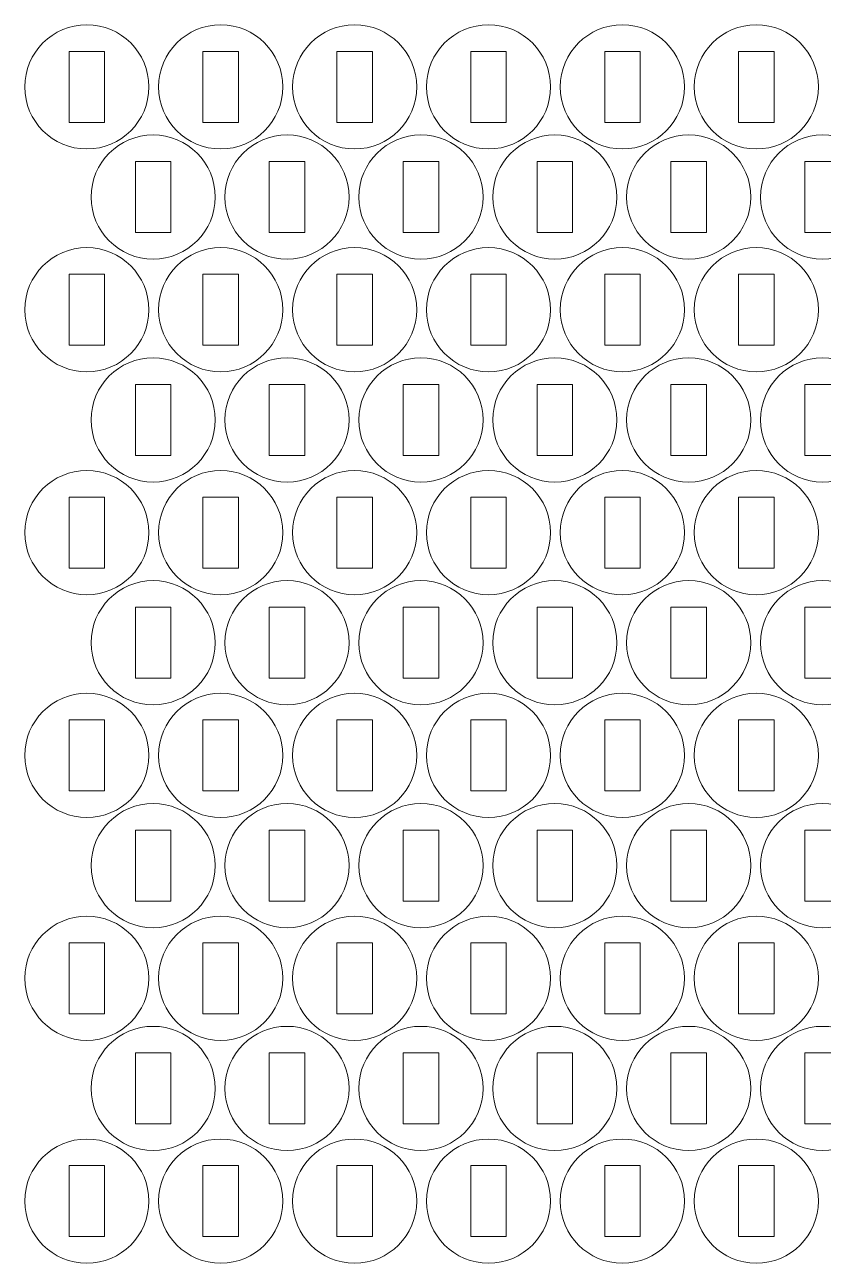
# Model space of a CAD drawing. Header units: millimetres. Extents: x -252 to 252, y -214 to 214.
# Drawn here: x 122.7 to 190.3, y -201.7 to -97 of the extents above; entities that cross this region are included whole.
import ezdxf

# ---------------------------------------------------------------- set-up
doc = ezdxf.new("R2010")
doc.units = ezdxf.units.MM
doc.header["$MEASUREMENT"] = 0
doc.layers.add('Camada 1', color=7, linetype='Continuous')

msp = doc.modelspace()

# ---------------------------------------------------------------- linework, layer by layer
at = {"layer": 'Camada 1', "lineweight": 20}
for points in [[(127.9753, -97.0143), (130.8748, -97.0143), (133.2253, -99.3648), (133.2253, -102.2643), (133.2253, -102.2643), (133.2253, -105.1638), (130.8748, -107.5143), (127.9753, -107.5143), (127.9753, -107.5143), (125.0758, -107.5143), (122.7253, -105.1638), (122.7253, -102.2643), (122.7253, -102.2643), (122.7253, -99.3648), (125.0758, -97.0143), (127.9753, -97.0143)], [(139.2995, -97.0143), (142.199, -97.0143), (144.5495, -99.3648), (144.5495, -102.2643), (144.5495, -102.2643), (144.5495, -105.1638), (142.199, -107.5143), (139.2995, -107.5143), (139.2995, -107.5143), (136.4, -107.5143), (134.0495, -105.1638), (134.0495, -102.2643), (134.0495, -102.2643), (134.0495, -99.3648), (136.4, -97.0143), (139.2995, -97.0143)], [(150.6237, -97.0143), (153.5232, -97.0143), (155.8737, -99.3648), (155.8737, -102.2643), (155.8737, -102.2643), (155.8737, -105.1638), (153.5232, -107.5143), (150.6237, -107.5143), (150.6237, -107.5143), (147.7242, -107.5143), (145.3737, -105.1638), (145.3737, -102.2643), (145.3737, -102.2643), (145.3737, -99.3648), (147.7242, -97.0143), (150.6237, -97.0143)], [(161.9479, -97.0143), (164.8474, -97.0143), (167.1979, -99.3648), (167.1979, -102.2643), (167.1979, -102.2643), (167.1979, -105.1638), (164.8474, -107.5143), (161.9479, -107.5143), (161.9479, -107.5143), (159.0484, -107.5143), (156.6979, -105.1638), (156.6979, -102.2643), (156.6979, -102.2643), (156.6979, -99.3648), (159.0484, -97.0143), (161.9479, -97.0143)], [(173.2721, -97.0143), (176.1716, -97.0143), (178.5221, -99.3648), (178.5221, -102.2643), (178.5221, -102.2643), (178.5221, -105.1638), (176.1716, -107.5143), (173.2721, -107.5143), (173.2721, -107.5143), (170.3726, -107.5143), (168.0221, -105.1638), (168.0221, -102.2643), (168.0221, -102.2643), (168.0221, -99.3648), (170.3726, -97.0143), (173.2721, -97.0143)], [(184.5963, -97.0143), (187.4958, -97.0143), (189.8463, -99.3648), (189.8463, -102.2643), (189.8463, -102.2643), (189.8463, -105.1638), (187.4958, -107.5143), (184.5963, -107.5143), (184.5963, -107.5143), (181.6968, -107.5143), (179.3463, -105.1638), (179.3463, -102.2643), (179.3463, -102.2643), (179.3463, -99.3648), (181.6968, -97.0143), (184.5963, -97.0143)], [(126.4753, -99.2643), (126.4753, -99.2643), (129.4753, -99.2643), (129.4753, -99.2643), (129.4753, -99.2643), (129.4753, -99.2643), (129.4753, -105.2643), (129.4753, -105.2643), (129.4753, -105.2643), (129.4753, -105.2643), (126.4753, -105.2643), (126.4753, -105.2643), (126.4753, -105.2643), (126.4753, -105.2643), (126.4753, -99.2643), (126.4753, -99.2643)], [(137.7995, -99.2643), (137.7995, -99.2643), (140.7995, -99.2643), (140.7995, -99.2643), (140.7995, -99.2643), (140.7995, -99.2643), (140.7995, -105.2643), (140.7995, -105.2643), (140.7995, -105.2643), (140.7995, -105.2643), (137.7995, -105.2643), (137.7995, -105.2643), (137.7995, -105.2643), (137.7995, -105.2643), (137.7995, -99.2643), (137.7995, -99.2643)], [(149.1237, -99.2643), (149.1237, -99.2643), (152.1237, -99.2643), (152.1237, -99.2643), (152.1237, -99.2643), (152.1237, -99.2643), (152.1237, -105.2643), (152.1237, -105.2643), (152.1237, -105.2643), (152.1237, -105.2643), (149.1237, -105.2643), (149.1237, -105.2643), (149.1237, -105.2643), (149.1237, -105.2643), (149.1237, -99.2643), (149.1237, -99.2643)], [(160.4479, -99.2643), (160.4479, -99.2643), (163.4479, -99.2643), (163.4479, -99.2643), (163.4479, -99.2643), (163.4479, -99.2643), (163.4479, -105.2643), (163.4479, -105.2643), (163.4479, -105.2643), (163.4479, -105.2643), (160.4479, -105.2643), (160.4479, -105.2643), (160.4479, -105.2643), (160.4479, -105.2643), (160.4479, -99.2643), (160.4479, -99.2643)], [(171.7721, -99.2643), (171.7721, -99.2643), (174.7721, -99.2643), (174.7721, -99.2643), (174.7721, -99.2643), (174.7721, -99.2643), (174.7721, -105.2643), (174.7721, -105.2643), (174.7721, -105.2643), (174.7721, -105.2643), (171.7721, -105.2643), (171.7721, -105.2643), (171.7721, -105.2643), (171.7721, -105.2643), (171.7721, -99.2643), (171.7721, -99.2643)], [(183.0963, -99.2643), (183.0963, -99.2643), (186.0963, -99.2643), (186.0963, -99.2643), (186.0963, -99.2643), (186.0963, -99.2643), (186.0963, -105.2643), (186.0963, -105.2643), (186.0963, -105.2643), (186.0963, -105.2643), (183.0963, -105.2643), (183.0963, -105.2643), (183.0963, -105.2643), (183.0963, -105.2643), (183.0963, -99.2643), (183.0963, -99.2643)], [(133.5845, -106.3277), (136.484, -106.3277), (138.8345, -108.6782), (138.8345, -111.5777), (138.8345, -111.5777), (138.8345, -114.4772), (136.484, -116.8277), (133.5845, -116.8277), (133.5845, -116.8277), (130.685, -116.8277), (128.3345, -114.4772), (128.3345, -111.5777), (128.3345, -111.5777), (128.3345, -108.6782), (130.685, -106.3277), (133.5845, -106.3277)], [(144.9087, -106.3277), (147.8082, -106.3277), (150.1587, -108.6782), (150.1587, -111.5777), (150.1587, -111.5777), (150.1587, -114.4772), (147.8082, -116.8277), (144.9087, -116.8277), (144.9087, -116.8277), (142.0092, -116.8277), (139.6587, -114.4772), (139.6587, -111.5777), (139.6587, -111.5777), (139.6587, -108.6782), (142.0092, -106.3277), (144.9087, -106.3277)], [(156.2329, -106.3277), (159.1324, -106.3277), (161.4829, -108.6782), (161.4829, -111.5777), (161.4829, -111.5777), (161.4829, -114.4772), (159.1324, -116.8277), (156.2329, -116.8277), (156.2329, -116.8277), (153.3334, -116.8277), (150.9829, -114.4772), (150.9829, -111.5777), (150.9829, -111.5777), (150.9829, -108.6782), (153.3334, -106.3277), (156.2329, -106.3277)], [(167.5571, -106.3277), (170.4566, -106.3277), (172.8071, -108.6782), (172.8071, -111.5777), (172.8071, -111.5777), (172.8071, -114.4772), (170.4566, -116.8277), (167.5571, -116.8277), (167.5571, -116.8277), (164.6576, -116.8277), (162.3071, -114.4772), (162.3071, -111.5777), (162.3071, -111.5777), (162.3071, -108.6782), (164.6576, -106.3277), (167.5571, -106.3277)], [(178.8813, -106.3277), (181.7808, -106.3277), (184.1313, -108.6782), (184.1313, -111.5777), (184.1313, -111.5777), (184.1313, -114.4772), (181.7808, -116.8277), (178.8813, -116.8277), (178.8813, -116.8277), (175.9818, -116.8277), (173.6313, -114.4772), (173.6313, -111.5777), (173.6313, -111.5777), (173.6313, -108.6782), (175.9818, -106.3277), (178.8813, -106.3277)], [(190.2055, -106.3277), (193.105, -106.3277), (195.4555, -108.6782), (195.4555, -111.5777), (195.4555, -111.5777), (195.4555, -114.4772), (193.105, -116.8277), (190.2055, -116.8277), (190.2055, -116.8277), (187.306, -116.8277), (184.9555, -114.4772), (184.9555, -111.5777), (184.9555, -111.5777), (184.9555, -108.6782), (187.306, -106.3277), (190.2055, -106.3277)], [(132.0845, -108.5777), (132.0845, -108.5777), (135.0845, -108.5777), (135.0845, -108.5777), (135.0845, -108.5777), (135.0845, -108.5777), (135.0845, -114.5777), (135.0845, -114.5777), (135.0845, -114.5777), (135.0845, -114.5777), (132.0845, -114.5777), (132.0845, -114.5777), (132.0845, -114.5777), (132.0845, -114.5777), (132.0845, -108.5777), (132.0845, -108.5777)], [(143.4087, -108.5777), (143.4087, -108.5777), (146.4087, -108.5777), (146.4087, -108.5777), (146.4087, -108.5777), (146.4087, -108.5777), (146.4087, -114.5777), (146.4087, -114.5777), (146.4087, -114.5777), (146.4087, -114.5777), (143.4087, -114.5777), (143.4087, -114.5777), (143.4087, -114.5777), (143.4087, -114.5777), (143.4087, -108.5777), (143.4087, -108.5777)], [(154.7329, -108.5777), (154.7329, -108.5777), (157.7329, -108.5777), (157.7329, -108.5777), (157.7329, -108.5777), (157.7329, -108.5777), (157.7329, -114.5777), (157.7329, -114.5777), (157.7329, -114.5777), (157.7329, -114.5777), (154.7329, -114.5777), (154.7329, -114.5777), (154.7329, -114.5777), (154.7329, -114.5777), (154.7329, -108.5777), (154.7329, -108.5777)], [(166.0571, -108.5777), (166.0571, -108.5777), (169.0571, -108.5777), (169.0571, -108.5777), (169.0571, -108.5777), (169.0571, -108.5777), (169.0571, -114.5777), (169.0571, -114.5777), (169.0571, -114.5777), (169.0571, -114.5777), (166.0571, -114.5777), (166.0571, -114.5777), (166.0571, -114.5777), (166.0571, -114.5777), (166.0571, -108.5777), (166.0571, -108.5777)], [(177.3813, -108.5777), (177.3813, -108.5777), (180.3813, -108.5777), (180.3813, -108.5777), (180.3813, -108.5777), (180.3813, -108.5777), (180.3813, -114.5777), (180.3813, -114.5777), (180.3813, -114.5777), (180.3813, -114.5777), (177.3813, -114.5777), (177.3813, -114.5777), (177.3813, -114.5777), (177.3813, -114.5777), (177.3813, -108.5777), (177.3813, -108.5777)], [(188.7055, -108.5777), (188.7055, -108.5777), (191.7055, -108.5777), (191.7055, -108.5777), (191.7055, -108.5777), (191.7055, -108.5777), (191.7055, -114.5777), (191.7055, -114.5777), (191.7055, -114.5777), (191.7055, -114.5777), (188.7055, -114.5777), (188.7055, -114.5777), (188.7055, -114.5777), (188.7055, -114.5777), (188.7055, -108.5777), (188.7055, -108.5777)], [(127.9753, -115.8527), (130.8748, -115.8527), (133.2253, -118.2032), (133.2253, -121.1027), (133.2253, -121.1027), (133.2253, -124.0022), (130.8748, -126.3527), (127.9753, -126.3527), (127.9753, -126.3527), (125.0758, -126.3527), (122.7253, -124.0022), (122.7253, -121.1027), (122.7253, -121.1027), (122.7253, -118.2032), (125.0758, -115.8527), (127.9753, -115.8527)], [(139.2995, -115.8527), (142.199, -115.8527), (144.5495, -118.2032), (144.5495, -121.1027), (144.5495, -121.1027), (144.5495, -124.0022), (142.199, -126.3527), (139.2995, -126.3527), (139.2995, -126.3527), (136.4, -126.3527), (134.0495, -124.0022), (134.0495, -121.1027), (134.0495, -121.1027), (134.0495, -118.2032), (136.4, -115.8527), (139.2995, -115.8527)], [(150.6237, -115.8527), (153.5232, -115.8527), (155.8737, -118.2032), (155.8737, -121.1027), (155.8737, -121.1027), (155.8737, -124.0022), (153.5232, -126.3527), (150.6237, -126.3527), (150.6237, -126.3527), (147.7242, -126.3527), (145.3737, -124.0022), (145.3737, -121.1027), (145.3737, -121.1027), (145.3737, -118.2032), (147.7242, -115.8527), (150.6237, -115.8527)], [(161.9479, -115.8527), (164.8474, -115.8527), (167.1979, -118.2032), (167.1979, -121.1027), (167.1979, -121.1027), (167.1979, -124.0022), (164.8474, -126.3527), (161.9479, -126.3527), (161.9479, -126.3527), (159.0484, -126.3527), (156.6979, -124.0022), (156.6979, -121.1027), (156.6979, -121.1027), (156.6979, -118.2032), (159.0484, -115.8527), (161.9479, -115.8527)], [(173.2721, -115.8527), (176.1716, -115.8527), (178.5221, -118.2032), (178.5221, -121.1027), (178.5221, -121.1027), (178.5221, -124.0022), (176.1716, -126.3527), (173.2721, -126.3527), (173.2721, -126.3527), (170.3726, -126.3527), (168.0221, -124.0022), (168.0221, -121.1027), (168.0221, -121.1027), (168.0221, -118.2032), (170.3726, -115.8527), (173.2721, -115.8527)], [(184.5963, -115.8527), (187.4958, -115.8527), (189.8463, -118.2032), (189.8463, -121.1027), (189.8463, -121.1027), (189.8463, -124.0022), (187.4958, -126.3527), (184.5963, -126.3527), (184.5963, -126.3527), (181.6968, -126.3527), (179.3463, -124.0022), (179.3463, -121.1027), (179.3463, -121.1027), (179.3463, -118.2032), (181.6968, -115.8527), (184.5963, -115.8527)], [(126.4753, -118.1027), (126.4753, -118.1027), (129.4753, -118.1027), (129.4753, -118.1027), (129.4753, -118.1027), (129.4753, -118.1027), (129.4753, -124.1027), (129.4753, -124.1027), (129.4753, -124.1027), (129.4753, -124.1027), (126.4753, -124.1027), (126.4753, -124.1027), (126.4753, -124.1027), (126.4753, -124.1027), (126.4753, -118.1027), (126.4753, -118.1027)], [(137.7995, -118.1027), (137.7995, -118.1027), (140.7995, -118.1027), (140.7995, -118.1027), (140.7995, -118.1027), (140.7995, -118.1027), (140.7995, -124.1027), (140.7995, -124.1027), (140.7995, -124.1027), (140.7995, -124.1027), (137.7995, -124.1027), (137.7995, -124.1027), (137.7995, -124.1027), (137.7995, -124.1027), (137.7995, -118.1027), (137.7995, -118.1027)], [(149.1237, -118.1027), (149.1237, -118.1027), (152.1237, -118.1027), (152.1237, -118.1027), (152.1237, -118.1027), (152.1237, -118.1027), (152.1237, -124.1027), (152.1237, -124.1027), (152.1237, -124.1027), (152.1237, -124.1027), (149.1237, -124.1027), (149.1237, -124.1027), (149.1237, -124.1027), (149.1237, -124.1027), (149.1237, -118.1027), (149.1237, -118.1027)], [(160.4479, -118.1027), (160.4479, -118.1027), (163.4479, -118.1027), (163.4479, -118.1027), (163.4479, -118.1027), (163.4479, -118.1027), (163.4479, -124.1027), (163.4479, -124.1027), (163.4479, -124.1027), (163.4479, -124.1027), (160.4479, -124.1027), (160.4479, -124.1027), (160.4479, -124.1027), (160.4479, -124.1027), (160.4479, -118.1027), (160.4479, -118.1027)], [(171.7721, -118.1027), (171.7721, -118.1027), (174.7721, -118.1027), (174.7721, -118.1027), (174.7721, -118.1027), (174.7721, -118.1027), (174.7721, -124.1027), (174.7721, -124.1027), (174.7721, -124.1027), (174.7721, -124.1027), (171.7721, -124.1027), (171.7721, -124.1027), (171.7721, -124.1027), (171.7721, -124.1027), (171.7721, -118.1027), (171.7721, -118.1027)], [(183.0963, -118.1027), (183.0963, -118.1027), (186.0963, -118.1027), (186.0963, -118.1027), (186.0963, -118.1027), (186.0963, -118.1027), (186.0963, -124.1027), (186.0963, -124.1027), (186.0963, -124.1027), (186.0963, -124.1027), (183.0963, -124.1027), (183.0963, -124.1027), (183.0963, -124.1027), (183.0963, -124.1027), (183.0963, -118.1027), (183.0963, -118.1027)], [(133.5845, -125.1661), (136.484, -125.1661), (138.8345, -127.5166), (138.8345, -130.4161), (138.8345, -130.4161), (138.8345, -133.3156), (136.484, -135.6661), (133.5845, -135.6661), (133.5845, -135.6661), (130.685, -135.6661), (128.3345, -133.3156), (128.3345, -130.4161), (128.3345, -130.4161), (128.3345, -127.5166), (130.685, -125.1661), (133.5845, -125.1661)], [(144.9087, -125.1661), (147.8082, -125.1661), (150.1587, -127.5166), (150.1587, -130.4161), (150.1587, -130.4161), (150.1587, -133.3156), (147.8082, -135.6661), (144.9087, -135.6661), (144.9087, -135.6661), (142.0092, -135.6661), (139.6587, -133.3156), (139.6587, -130.4161), (139.6587, -130.4161), (139.6587, -127.5166), (142.0092, -125.1661), (144.9087, -125.1661)], [(156.2329, -125.1661), (159.1324, -125.1661), (161.4829, -127.5166), (161.4829, -130.4161), (161.4829, -130.4161), (161.4829, -133.3156), (159.1324, -135.6661), (156.2329, -135.6661), (156.2329, -135.6661), (153.3334, -135.6661), (150.9829, -133.3156), (150.9829, -130.4161), (150.9829, -130.4161), (150.9829, -127.5166), (153.3334, -125.1661), (156.2329, -125.1661)], [(167.5571, -125.1661), (170.4566, -125.1661), (172.8071, -127.5166), (172.8071, -130.4161), (172.8071, -130.4161), (172.8071, -133.3156), (170.4566, -135.6661), (167.5571, -135.6661), (167.5571, -135.6661), (164.6576, -135.6661), (162.3071, -133.3156), (162.3071, -130.4161), (162.3071, -130.4161), (162.3071, -127.5166), (164.6576, -125.1661), (167.5571, -125.1661)], [(178.8813, -125.1661), (181.7808, -125.1661), (184.1313, -127.5166), (184.1313, -130.4161), (184.1313, -130.4161), (184.1313, -133.3156), (181.7808, -135.6661), (178.8813, -135.6661), (178.8813, -135.6661), (175.9818, -135.6661), (173.6313, -133.3156), (173.6313, -130.4161), (173.6313, -130.4161), (173.6313, -127.5166), (175.9818, -125.1661), (178.8813, -125.1661)], [(190.2055, -125.1661), (193.105, -125.1661), (195.4555, -127.5166), (195.4555, -130.4161), (195.4555, -130.4161), (195.4555, -133.3156), (193.105, -135.6661), (190.2055, -135.6661), (190.2055, -135.6661), (187.306, -135.6661), (184.9555, -133.3156), (184.9555, -130.4161), (184.9555, -130.4161), (184.9555, -127.5166), (187.306, -125.1661), (190.2055, -125.1661)], [(132.0845, -127.4161), (132.0845, -127.4161), (135.0845, -127.4161), (135.0845, -127.4161), (135.0845, -127.4161), (135.0845, -127.4161), (135.0845, -133.4161), (135.0845, -133.4161), (135.0845, -133.4161), (135.0845, -133.4161), (132.0845, -133.4161), (132.0845, -133.4161), (132.0845, -133.4161), (132.0845, -133.4161), (132.0845, -127.4161), (132.0845, -127.4161)], [(143.4087, -127.4161), (143.4087, -127.4161), (146.4087, -127.4161), (146.4087, -127.4161), (146.4087, -127.4161), (146.4087, -127.4161), (146.4087, -133.4161), (146.4087, -133.4161), (146.4087, -133.4161), (146.4087, -133.4161), (143.4087, -133.4161), (143.4087, -133.4161), (143.4087, -133.4161), (143.4087, -133.4161), (143.4087, -127.4161), (143.4087, -127.4161)], [(154.7329, -127.4161), (154.7329, -127.4161), (157.7329, -127.4161), (157.7329, -127.4161), (157.7329, -127.4161), (157.7329, -127.4161), (157.7329, -133.4161), (157.7329, -133.4161), (157.7329, -133.4161), (157.7329, -133.4161), (154.7329, -133.4161), (154.7329, -133.4161), (154.7329, -133.4161), (154.7329, -133.4161), (154.7329, -127.4161), (154.7329, -127.4161)], [(166.0571, -127.4161), (166.0571, -127.4161), (169.0571, -127.4161), (169.0571, -127.4161), (169.0571, -127.4161), (169.0571, -127.4161), (169.0571, -133.4161), (169.0571, -133.4161), (169.0571, -133.4161), (169.0571, -133.4161), (166.0571, -133.4161), (166.0571, -133.4161), (166.0571, -133.4161), (166.0571, -133.4161), (166.0571, -127.4161), (166.0571, -127.4161)], [(177.3813, -127.4161), (177.3813, -127.4161), (180.3813, -127.4161), (180.3813, -127.4161), (180.3813, -127.4161), (180.3813, -127.4161), (180.3813, -133.4161), (180.3813, -133.4161), (180.3813, -133.4161), (180.3813, -133.4161), (177.3813, -133.4161), (177.3813, -133.4161), (177.3813, -133.4161), (177.3813, -133.4161), (177.3813, -127.4161), (177.3813, -127.4161)], [(188.7055, -127.4161), (188.7055, -127.4161), (191.7055, -127.4161), (191.7055, -127.4161), (191.7055, -127.4161), (191.7055, -127.4161), (191.7055, -133.4161), (191.7055, -133.4161), (191.7055, -133.4161), (191.7055, -133.4161), (188.7055, -133.4161), (188.7055, -133.4161), (188.7055, -133.4161), (188.7055, -133.4161), (188.7055, -127.4161), (188.7055, -127.4161)], [(127.9753, -134.6911), (130.8748, -134.6911), (133.2253, -137.0416), (133.2253, -139.9411), (133.2253, -139.9411), (133.2253, -142.8406), (130.8748, -145.1911), (127.9753, -145.1911), (127.9753, -145.1911), (125.0758, -145.1911), (122.7253, -142.8406), (122.7253, -139.9411), (122.7253, -139.9411), (122.7253, -137.0416), (125.0758, -134.6911), (127.9753, -134.6911)], [(139.2995, -134.6911), (142.199, -134.6911), (144.5495, -137.0416), (144.5495, -139.9411), (144.5495, -139.9411), (144.5495, -142.8406), (142.199, -145.1911), (139.2995, -145.1911), (139.2995, -145.1911), (136.4, -145.1911), (134.0495, -142.8406), (134.0495, -139.9411), (134.0495, -139.9411), (134.0495, -137.0416), (136.4, -134.6911), (139.2995, -134.6911)], [(150.6237, -134.6911), (153.5232, -134.6911), (155.8737, -137.0416), (155.8737, -139.9411), (155.8737, -139.9411), (155.8737, -142.8406), (153.5232, -145.1911), (150.6237, -145.1911), (150.6237, -145.1911), (147.7242, -145.1911), (145.3737, -142.8406), (145.3737, -139.9411), (145.3737, -139.9411), (145.3737, -137.0416), (147.7242, -134.6911), (150.6237, -134.6911)], [(161.9479, -134.6911), (164.8474, -134.6911), (167.1979, -137.0416), (167.1979, -139.9411), (167.1979, -139.9411), (167.1979, -142.8406), (164.8474, -145.1911), (161.9479, -145.1911), (161.9479, -145.1911), (159.0484, -145.1911), (156.6979, -142.8406), (156.6979, -139.9411), (156.6979, -139.9411), (156.6979, -137.0416), (159.0484, -134.6911), (161.9479, -134.6911)], [(173.2721, -134.6911), (176.1716, -134.6911), (178.5221, -137.0416), (178.5221, -139.9411), (178.5221, -139.9411), (178.5221, -142.8406), (176.1716, -145.1911), (173.2721, -145.1911), (173.2721, -145.1911), (170.3726, -145.1911), (168.0221, -142.8406), (168.0221, -139.9411), (168.0221, -139.9411), (168.0221, -137.0416), (170.3726, -134.6911), (173.2721, -134.6911)], [(184.5963, -134.6911), (187.4958, -134.6911), (189.8463, -137.0416), (189.8463, -139.9411), (189.8463, -139.9411), (189.8463, -142.8406), (187.4958, -145.1911), (184.5963, -145.1911), (184.5963, -145.1911), (181.6968, -145.1911), (179.3463, -142.8406), (179.3463, -139.9411), (179.3463, -139.9411), (179.3463, -137.0416), (181.6968, -134.6911), (184.5963, -134.6911)], [(126.4753, -136.9411), (126.4753, -136.9411), (129.4753, -136.9411), (129.4753, -136.9411), (129.4753, -136.9411), (129.4753, -136.9411), (129.4753, -142.9411), (129.4753, -142.9411), (129.4753, -142.9411), (129.4753, -142.9411), (126.4753, -142.9411), (126.4753, -142.9411), (126.4753, -142.9411), (126.4753, -142.9411), (126.4753, -136.9411), (126.4753, -136.9411)], [(137.7995, -136.9411), (137.7995, -136.9411), (140.7995, -136.9411), (140.7995, -136.9411), (140.7995, -136.9411), (140.7995, -136.9411), (140.7995, -142.9411), (140.7995, -142.9411), (140.7995, -142.9411), (140.7995, -142.9411), (137.7995, -142.9411), (137.7995, -142.9411), (137.7995, -142.9411), (137.7995, -142.9411), (137.7995, -136.9411), (137.7995, -136.9411)], [(149.1237, -136.9411), (149.1237, -136.9411), (152.1237, -136.9411), (152.1237, -136.9411), (152.1237, -136.9411), (152.1237, -136.9411), (152.1237, -142.9411), (152.1237, -142.9411), (152.1237, -142.9411), (152.1237, -142.9411), (149.1237, -142.9411), (149.1237, -142.9411), (149.1237, -142.9411), (149.1237, -142.9411), (149.1237, -136.9411), (149.1237, -136.9411)], [(160.4479, -136.9411), (160.4479, -136.9411), (163.4479, -136.9411), (163.4479, -136.9411), (163.4479, -136.9411), (163.4479, -136.9411), (163.4479, -142.9411), (163.4479, -142.9411), (163.4479, -142.9411), (163.4479, -142.9411), (160.4479, -142.9411), (160.4479, -142.9411), (160.4479, -142.9411), (160.4479, -142.9411), (160.4479, -136.9411), (160.4479, -136.9411)], [(171.7721, -136.9411), (171.7721, -136.9411), (174.7721, -136.9411), (174.7721, -136.9411), (174.7721, -136.9411), (174.7721, -136.9411), (174.7721, -142.9411), (174.7721, -142.9411), (174.7721, -142.9411), (174.7721, -142.9411), (171.7721, -142.9411), (171.7721, -142.9411), (171.7721, -142.9411), (171.7721, -142.9411), (171.7721, -136.9411), (171.7721, -136.9411)], [(183.0963, -136.9411), (183.0963, -136.9411), (186.0963, -136.9411), (186.0963, -136.9411), (186.0963, -136.9411), (186.0963, -136.9411), (186.0963, -142.9411), (186.0963, -142.9411), (186.0963, -142.9411), (186.0963, -142.9411), (183.0963, -142.9411), (183.0963, -142.9411), (183.0963, -142.9411), (183.0963, -142.9411), (183.0963, -136.9411), (183.0963, -136.9411)], [(133.5845, -144.0045), (136.484, -144.0045), (138.8345, -146.355), (138.8345, -149.2545), (138.8345, -149.2545), (138.8345, -152.154), (136.484, -154.5045), (133.5845, -154.5045), (133.5845, -154.5045), (130.685, -154.5045), (128.3345, -152.154), (128.3345, -149.2545), (128.3345, -149.2545), (128.3345, -146.355), (130.685, -144.0045), (133.5845, -144.0045)], [(144.9087, -144.0045), (147.8082, -144.0045), (150.1587, -146.355), (150.1587, -149.2545), (150.1587, -149.2545), (150.1587, -152.154), (147.8082, -154.5045), (144.9087, -154.5045), (144.9087, -154.5045), (142.0092, -154.5045), (139.6587, -152.154), (139.6587, -149.2545), (139.6587, -149.2545), (139.6587, -146.355), (142.0092, -144.0045), (144.9087, -144.0045)], [(156.2329, -144.0045), (159.1324, -144.0045), (161.4829, -146.355), (161.4829, -149.2545), (161.4829, -149.2545), (161.4829, -152.154), (159.1324, -154.5045), (156.2329, -154.5045), (156.2329, -154.5045), (153.3334, -154.5045), (150.9829, -152.154), (150.9829, -149.2545), (150.9829, -149.2545), (150.9829, -146.355), (153.3334, -144.0045), (156.2329, -144.0045)], [(167.5571, -144.0045), (170.4566, -144.0045), (172.8071, -146.355), (172.8071, -149.2545), (172.8071, -149.2545), (172.8071, -152.154), (170.4566, -154.5045), (167.5571, -154.5045), (167.5571, -154.5045), (164.6576, -154.5045), (162.3071, -152.154), (162.3071, -149.2545), (162.3071, -149.2545), (162.3071, -146.355), (164.6576, -144.0045), (167.5571, -144.0045)], [(178.8813, -144.0045), (181.7808, -144.0045), (184.1313, -146.355), (184.1313, -149.2545), (184.1313, -149.2545), (184.1313, -152.154), (181.7808, -154.5045), (178.8813, -154.5045), (178.8813, -154.5045), (175.9818, -154.5045), (173.6313, -152.154), (173.6313, -149.2545), (173.6313, -149.2545), (173.6313, -146.355), (175.9818, -144.0045), (178.8813, -144.0045)], [(190.2055, -144.0045), (193.105, -144.0045), (195.4555, -146.355), (195.4555, -149.2545), (195.4555, -149.2545), (195.4555, -152.154), (193.105, -154.5045), (190.2055, -154.5045), (190.2055, -154.5045), (187.306, -154.5045), (184.9555, -152.154), (184.9555, -149.2545), (184.9555, -149.2545), (184.9555, -146.355), (187.306, -144.0045), (190.2055, -144.0045)], [(132.0845, -146.2545), (132.0845, -146.2545), (135.0845, -146.2545), (135.0845, -146.2545), (135.0845, -146.2545), (135.0845, -146.2545), (135.0845, -152.2545), (135.0845, -152.2545), (135.0845, -152.2545), (135.0845, -152.2545), (132.0845, -152.2545), (132.0845, -152.2545), (132.0845, -152.2545), (132.0845, -152.2545), (132.0845, -146.2545), (132.0845, -146.2545)], [(143.4087, -146.2545), (143.4087, -146.2545), (146.4087, -146.2545), (146.4087, -146.2545), (146.4087, -146.2545), (146.4087, -146.2545), (146.4087, -152.2545), (146.4087, -152.2545), (146.4087, -152.2545), (146.4087, -152.2545), (143.4087, -152.2545), (143.4087, -152.2545), (143.4087, -152.2545), (143.4087, -152.2545), (143.4087, -146.2545), (143.4087, -146.2545)], [(154.7329, -146.2545), (154.7329, -146.2545), (157.7329, -146.2545), (157.7329, -146.2545), (157.7329, -146.2545), (157.7329, -146.2545), (157.7329, -152.2545), (157.7329, -152.2545), (157.7329, -152.2545), (157.7329, -152.2545), (154.7329, -152.2545), (154.7329, -152.2545), (154.7329, -152.2545), (154.7329, -152.2545), (154.7329, -146.2545), (154.7329, -146.2545)], [(166.0571, -146.2545), (166.0571, -146.2545), (169.0571, -146.2545), (169.0571, -146.2545), (169.0571, -146.2545), (169.0571, -146.2545), (169.0571, -152.2545), (169.0571, -152.2545), (169.0571, -152.2545), (169.0571, -152.2545), (166.0571, -152.2545), (166.0571, -152.2545), (166.0571, -152.2545), (166.0571, -152.2545), (166.0571, -146.2545), (166.0571, -146.2545)], [(177.3813, -146.2545), (177.3813, -146.2545), (180.3813, -146.2545), (180.3813, -146.2545), (180.3813, -146.2545), (180.3813, -146.2545), (180.3813, -152.2545), (180.3813, -152.2545), (180.3813, -152.2545), (180.3813, -152.2545), (177.3813, -152.2545), (177.3813, -152.2545), (177.3813, -152.2545), (177.3813, -152.2545), (177.3813, -146.2545), (177.3813, -146.2545)], [(188.7055, -146.2545), (188.7055, -146.2545), (191.7055, -146.2545), (191.7055, -146.2545), (191.7055, -146.2545), (191.7055, -146.2545), (191.7055, -152.2545), (191.7055, -152.2545), (191.7055, -152.2545), (191.7055, -152.2545), (188.7055, -152.2545), (188.7055, -152.2545), (188.7055, -152.2545), (188.7055, -152.2545), (188.7055, -146.2545), (188.7055, -146.2545)], [(127.9753, -153.5295), (130.8748, -153.5295), (133.2253, -155.88), (133.2253, -158.7795), (133.2253, -158.7795), (133.2253, -161.679), (130.8748, -164.0295), (127.9753, -164.0295), (127.9753, -164.0295), (125.0758, -164.0295), (122.7253, -161.679), (122.7253, -158.7795), (122.7253, -158.7795), (122.7253, -155.88), (125.0758, -153.5295), (127.9753, -153.5295)], [(139.2995, -153.5295), (142.199, -153.5295), (144.5495, -155.88), (144.5495, -158.7795), (144.5495, -158.7795), (144.5495, -161.679), (142.199, -164.0295), (139.2995, -164.0295), (139.2995, -164.0295), (136.4, -164.0295), (134.0495, -161.679), (134.0495, -158.7795), (134.0495, -158.7795), (134.0495, -155.88), (136.4, -153.5295), (139.2995, -153.5295)], [(150.6237, -153.5295), (153.5232, -153.5295), (155.8737, -155.88), (155.8737, -158.7795), (155.8737, -158.7795), (155.8737, -161.679), (153.5232, -164.0295), (150.6237, -164.0295), (150.6237, -164.0295), (147.7242, -164.0295), (145.3737, -161.679), (145.3737, -158.7795), (145.3737, -158.7795), (145.3737, -155.88), (147.7242, -153.5295), (150.6237, -153.5295)], [(161.9479, -153.5295), (164.8474, -153.5295), (167.1979, -155.88), (167.1979, -158.7795), (167.1979, -158.7795), (167.1979, -161.679), (164.8474, -164.0295), (161.9479, -164.0295), (161.9479, -164.0295), (159.0484, -164.0295), (156.6979, -161.679), (156.6979, -158.7795), (156.6979, -158.7795), (156.6979, -155.88), (159.0484, -153.5295), (161.9479, -153.5295)], [(173.2721, -153.5295), (176.1716, -153.5295), (178.5221, -155.88), (178.5221, -158.7795), (178.5221, -158.7795), (178.5221, -161.679), (176.1716, -164.0295), (173.2721, -164.0295), (173.2721, -164.0295), (170.3726, -164.0295), (168.0221, -161.679), (168.0221, -158.7795), (168.0221, -158.7795), (168.0221, -155.88), (170.3726, -153.5295), (173.2721, -153.5295)], [(184.5963, -153.5295), (187.4958, -153.5295), (189.8463, -155.88), (189.8463, -158.7795), (189.8463, -158.7795), (189.8463, -161.679), (187.4958, -164.0295), (184.5963, -164.0295), (184.5963, -164.0295), (181.6968, -164.0295), (179.3463, -161.679), (179.3463, -158.7795), (179.3463, -158.7795), (179.3463, -155.88), (181.6968, -153.5295), (184.5963, -153.5295)], [(126.4753, -155.7795), (126.4753, -155.7795), (129.4753, -155.7795), (129.4753, -155.7795), (129.4753, -155.7795), (129.4753, -155.7795), (129.4753, -161.7795), (129.4753, -161.7795), (129.4753, -161.7795), (129.4753, -161.7795), (126.4753, -161.7795), (126.4753, -161.7795), (126.4753, -161.7795), (126.4753, -161.7795), (126.4753, -155.7795), (126.4753, -155.7795)], [(137.7995, -155.7795), (137.7995, -155.7795), (140.7995, -155.7795), (140.7995, -155.7795), (140.7995, -155.7795), (140.7995, -155.7795), (140.7995, -161.7795), (140.7995, -161.7795), (140.7995, -161.7795), (140.7995, -161.7795), (137.7995, -161.7795), (137.7995, -161.7795), (137.7995, -161.7795), (137.7995, -161.7795), (137.7995, -155.7795), (137.7995, -155.7795)], [(149.1237, -155.7795), (149.1237, -155.7795), (152.1237, -155.7795), (152.1237, -155.7795), (152.1237, -155.7795), (152.1237, -155.7795), (152.1237, -161.7795), (152.1237, -161.7795), (152.1237, -161.7795), (152.1237, -161.7795), (149.1237, -161.7795), (149.1237, -161.7795), (149.1237, -161.7795), (149.1237, -161.7795), (149.1237, -155.7795), (149.1237, -155.7795)], [(160.4479, -155.7795), (160.4479, -155.7795), (163.4479, -155.7795), (163.4479, -155.7795), (163.4479, -155.7795), (163.4479, -155.7795), (163.4479, -161.7795), (163.4479, -161.7795), (163.4479, -161.7795), (163.4479, -161.7795), (160.4479, -161.7795), (160.4479, -161.7795), (160.4479, -161.7795), (160.4479, -161.7795), (160.4479, -155.7795), (160.4479, -155.7795)], [(171.7721, -155.7795), (171.7721, -155.7795), (174.7721, -155.7795), (174.7721, -155.7795), (174.7721, -155.7795), (174.7721, -155.7795), (174.7721, -161.7795), (174.7721, -161.7795), (174.7721, -161.7795), (174.7721, -161.7795), (171.7721, -161.7795), (171.7721, -161.7795), (171.7721, -161.7795), (171.7721, -161.7795), (171.7721, -155.7795), (171.7721, -155.7795)], [(183.0963, -155.7795), (183.0963, -155.7795), (186.0963, -155.7795), (186.0963, -155.7795), (186.0963, -155.7795), (186.0963, -155.7795), (186.0963, -161.7795), (186.0963, -161.7795), (186.0963, -161.7795), (186.0963, -161.7795), (183.0963, -161.7795), (183.0963, -161.7795), (183.0963, -161.7795), (183.0963, -161.7795), (183.0963, -155.7795), (183.0963, -155.7795)], [(133.5845, -162.8429), (136.484, -162.8429), (138.8345, -165.1934), (138.8345, -168.0929), (138.8345, -168.0929), (138.8345, -170.9924), (136.484, -173.3429), (133.5845, -173.3429), (133.5845, -173.3429), (130.685, -173.3429), (128.3345, -170.9924), (128.3345, -168.0929), (128.3345, -168.0929), (128.3345, -165.1934), (130.685, -162.8429), (133.5845, -162.8429)], [(144.9087, -162.8429), (147.8082, -162.8429), (150.1587, -165.1934), (150.1587, -168.0929), (150.1587, -168.0929), (150.1587, -170.9924), (147.8082, -173.3429), (144.9087, -173.3429), (144.9087, -173.3429), (142.0092, -173.3429), (139.6587, -170.9924), (139.6587, -168.0929), (139.6587, -168.0929), (139.6587, -165.1934), (142.0092, -162.8429), (144.9087, -162.8429)], [(156.2329, -162.8429), (159.1324, -162.8429), (161.4829, -165.1934), (161.4829, -168.0929), (161.4829, -168.0929), (161.4829, -170.9924), (159.1324, -173.3429), (156.2329, -173.3429), (156.2329, -173.3429), (153.3334, -173.3429), (150.9829, -170.9924), (150.9829, -168.0929), (150.9829, -168.0929), (150.9829, -165.1934), (153.3334, -162.8429), (156.2329, -162.8429)], [(167.5571, -162.8429), (170.4566, -162.8429), (172.8071, -165.1934), (172.8071, -168.0929), (172.8071, -168.0929), (172.8071, -170.9924), (170.4566, -173.3429), (167.5571, -173.3429), (167.5571, -173.3429), (164.6576, -173.3429), (162.3071, -170.9924), (162.3071, -168.0929), (162.3071, -168.0929), (162.3071, -165.1934), (164.6576, -162.8429), (167.5571, -162.8429)], [(178.8813, -162.8429), (181.7808, -162.8429), (184.1313, -165.1934), (184.1313, -168.0929), (184.1313, -168.0929), (184.1313, -170.9924), (181.7808, -173.3429), (178.8813, -173.3429), (178.8813, -173.3429), (175.9818, -173.3429), (173.6313, -170.9924), (173.6313, -168.0929), (173.6313, -168.0929), (173.6313, -165.1934), (175.9818, -162.8429), (178.8813, -162.8429)], [(190.2055, -162.8429), (193.105, -162.8429), (195.4555, -165.1934), (195.4555, -168.0929), (195.4555, -168.0929), (195.4555, -170.9924), (193.105, -173.3429), (190.2055, -173.3429), (190.2055, -173.3429), (187.306, -173.3429), (184.9555, -170.9924), (184.9555, -168.0929), (184.9555, -168.0929), (184.9555, -165.1934), (187.306, -162.8429), (190.2055, -162.8429)], [(132.0845, -165.0929), (132.0845, -165.0929), (135.0845, -165.0929), (135.0845, -165.0929), (135.0845, -165.0929), (135.0845, -165.0929), (135.0845, -171.0929), (135.0845, -171.0929), (135.0845, -171.0929), (135.0845, -171.0929), (132.0845, -171.0929), (132.0845, -171.0929), (132.0845, -171.0929), (132.0845, -171.0929), (132.0845, -165.0929), (132.0845, -165.0929)], [(143.4087, -165.0929), (143.4087, -165.0929), (146.4087, -165.0929), (146.4087, -165.0929), (146.4087, -165.0929), (146.4087, -165.0929), (146.4087, -171.0929), (146.4087, -171.0929), (146.4087, -171.0929), (146.4087, -171.0929), (143.4087, -171.0929), (143.4087, -171.0929), (143.4087, -171.0929), (143.4087, -171.0929), (143.4087, -165.0929), (143.4087, -165.0929)], [(154.7329, -165.0929), (154.7329, -165.0929), (157.7329, -165.0929), (157.7329, -165.0929), (157.7329, -165.0929), (157.7329, -165.0929), (157.7329, -171.0929), (157.7329, -171.0929), (157.7329, -171.0929), (157.7329, -171.0929), (154.7329, -171.0929), (154.7329, -171.0929), (154.7329, -171.0929), (154.7329, -171.0929), (154.7329, -165.0929), (154.7329, -165.0929)], [(166.0571, -165.0929), (166.0571, -165.0929), (169.0571, -165.0929), (169.0571, -165.0929), (169.0571, -165.0929), (169.0571, -165.0929), (169.0571, -171.0929), (169.0571, -171.0929), (169.0571, -171.0929), (169.0571, -171.0929), (166.0571, -171.0929), (166.0571, -171.0929), (166.0571, -171.0929), (166.0571, -171.0929), (166.0571, -165.0929), (166.0571, -165.0929)], [(177.3813, -165.0929), (177.3813, -165.0929), (180.3813, -165.0929), (180.3813, -165.0929), (180.3813, -165.0929), (180.3813, -165.0929), (180.3813, -171.0929), (180.3813, -171.0929), (180.3813, -171.0929), (180.3813, -171.0929), (177.3813, -171.0929), (177.3813, -171.0929), (177.3813, -171.0929), (177.3813, -171.0929), (177.3813, -165.0929), (177.3813, -165.0929)], [(188.7055, -165.0929), (188.7055, -165.0929), (191.7055, -165.0929), (191.7055, -165.0929), (191.7055, -165.0929), (191.7055, -165.0929), (191.7055, -171.0929), (191.7055, -171.0929), (191.7055, -171.0929), (191.7055, -171.0929), (188.7055, -171.0929), (188.7055, -171.0929), (188.7055, -171.0929), (188.7055, -171.0929), (188.7055, -165.0929), (188.7055, -165.0929)], [(127.9753, -172.3679), (130.8748, -172.3679), (133.2253, -174.7184), (133.2253, -177.6179), (133.2253, -177.6179), (133.2253, -180.5174), (130.8748, -182.8679), (127.9753, -182.8679), (127.9753, -182.8679), (125.0758, -182.8679), (122.7253, -180.5174), (122.7253, -177.6179), (122.7253, -177.6179), (122.7253, -174.7184), (125.0758, -172.3679), (127.9753, -172.3679)], [(139.2995, -172.3679), (142.199, -172.3679), (144.5495, -174.7184), (144.5495, -177.6179), (144.5495, -177.6179), (144.5495, -180.5174), (142.199, -182.8679), (139.2995, -182.8679), (139.2995, -182.8679), (136.4, -182.8679), (134.0495, -180.5174), (134.0495, -177.6179), (134.0495, -177.6179), (134.0495, -174.7184), (136.4, -172.3679), (139.2995, -172.3679)], [(150.6237, -172.3679), (153.5232, -172.3679), (155.8737, -174.7184), (155.8737, -177.6179), (155.8737, -177.6179), (155.8737, -180.5174), (153.5232, -182.8679), (150.6237, -182.8679), (150.6237, -182.8679), (147.7242, -182.8679), (145.3737, -180.5174), (145.3737, -177.6179), (145.3737, -177.6179), (145.3737, -174.7184), (147.7242, -172.3679), (150.6237, -172.3679)], [(161.9479, -172.3679), (164.8474, -172.3679), (167.1979, -174.7184), (167.1979, -177.6179), (167.1979, -177.6179), (167.1979, -180.5174), (164.8474, -182.8679), (161.9479, -182.8679), (161.9479, -182.8679), (159.0484, -182.8679), (156.6979, -180.5174), (156.6979, -177.6179), (156.6979, -177.6179), (156.6979, -174.7184), (159.0484, -172.3679), (161.9479, -172.3679)], [(173.2721, -172.3679), (176.1716, -172.3679), (178.5221, -174.7184), (178.5221, -177.6179), (178.5221, -177.6179), (178.5221, -180.5174), (176.1716, -182.8679), (173.2721, -182.8679), (173.2721, -182.8679), (170.3726, -182.8679), (168.0221, -180.5174), (168.0221, -177.6179), (168.0221, -177.6179), (168.0221, -174.7184), (170.3726, -172.3679), (173.2721, -172.3679)], [(184.5963, -172.3679), (187.4958, -172.3679), (189.8463, -174.7184), (189.8463, -177.6179), (189.8463, -177.6179), (189.8463, -180.5174), (187.4958, -182.8679), (184.5963, -182.8679), (184.5963, -182.8679), (181.6968, -182.8679), (179.3463, -180.5174), (179.3463, -177.6179), (179.3463, -177.6179), (179.3463, -174.7184), (181.6968, -172.3679), (184.5963, -172.3679)], [(126.4753, -174.6179), (126.4753, -174.6179), (129.4753, -174.6179), (129.4753, -174.6179), (129.4753, -174.6179), (129.4753, -174.6179), (129.4753, -180.6179), (129.4753, -180.6179), (129.4753, -180.6179), (129.4753, -180.6179), (126.4753, -180.6179), (126.4753, -180.6179), (126.4753, -180.6179), (126.4753, -180.6179), (126.4753, -174.6179), (126.4753, -174.6179)], [(137.7995, -174.6179), (137.7995, -174.6179), (140.7995, -174.6179), (140.7995, -174.6179), (140.7995, -174.6179), (140.7995, -174.6179), (140.7995, -180.6179), (140.7995, -180.6179), (140.7995, -180.6179), (140.7995, -180.6179), (137.7995, -180.6179), (137.7995, -180.6179), (137.7995, -180.6179), (137.7995, -180.6179), (137.7995, -174.6179), (137.7995, -174.6179)], [(149.1237, -174.6179), (149.1237, -174.6179), (152.1237, -174.6179), (152.1237, -174.6179), (152.1237, -174.6179), (152.1237, -174.6179), (152.1237, -180.6179), (152.1237, -180.6179), (152.1237, -180.6179), (152.1237, -180.6179), (149.1237, -180.6179), (149.1237, -180.6179), (149.1237, -180.6179), (149.1237, -180.6179), (149.1237, -174.6179), (149.1237, -174.6179)], [(160.4479, -174.6179), (160.4479, -174.6179), (163.4479, -174.6179), (163.4479, -174.6179), (163.4479, -174.6179), (163.4479, -174.6179), (163.4479, -180.6179), (163.4479, -180.6179), (163.4479, -180.6179), (163.4479, -180.6179), (160.4479, -180.6179), (160.4479, -180.6179), (160.4479, -180.6179), (160.4479, -180.6179), (160.4479, -174.6179), (160.4479, -174.6179)], [(171.7721, -174.6179), (171.7721, -174.6179), (174.7721, -174.6179), (174.7721, -174.6179), (174.7721, -174.6179), (174.7721, -174.6179), (174.7721, -180.6179), (174.7721, -180.6179), (174.7721, -180.6179), (174.7721, -180.6179), (171.7721, -180.6179), (171.7721, -180.6179), (171.7721, -180.6179), (171.7721, -180.6179), (171.7721, -174.6179), (171.7721, -174.6179)], [(183.0963, -174.6179), (183.0963, -174.6179), (186.0963, -174.6179), (186.0963, -174.6179), (186.0963, -174.6179), (186.0963, -174.6179), (186.0963, -180.6179), (186.0963, -180.6179), (186.0963, -180.6179), (186.0963, -180.6179), (183.0963, -180.6179), (183.0963, -180.6179), (183.0963, -180.6179), (183.0963, -180.6179), (183.0963, -174.6179), (183.0963, -174.6179)], [(133.5845, -181.6813), (136.484, -181.6813), (138.8345, -184.0318), (138.8345, -186.9313), (138.8345, -186.9313), (138.8345, -189.8308), (136.484, -192.1813), (133.5845, -192.1813), (133.5845, -192.1813), (130.685, -192.1813), (128.3345, -189.8308), (128.3345, -186.9313), (128.3345, -186.9313), (128.3345, -184.0318), (130.685, -181.6813), (133.5845, -181.6813)], [(144.9087, -181.6813), (147.8082, -181.6813), (150.1587, -184.0318), (150.1587, -186.9313), (150.1587, -186.9313), (150.1587, -189.8308), (147.8082, -192.1813), (144.9087, -192.1813), (144.9087, -192.1813), (142.0092, -192.1813), (139.6587, -189.8308), (139.6587, -186.9313), (139.6587, -186.9313), (139.6587, -184.0318), (142.0092, -181.6813), (144.9087, -181.6813)], [(156.2329, -181.6813), (159.1324, -181.6813), (161.4829, -184.0318), (161.4829, -186.9313), (161.4829, -186.9313), (161.4829, -189.8308), (159.1324, -192.1813), (156.2329, -192.1813), (156.2329, -192.1813), (153.3334, -192.1813), (150.9829, -189.8308), (150.9829, -186.9313), (150.9829, -186.9313), (150.9829, -184.0318), (153.3334, -181.6813), (156.2329, -181.6813)], [(167.5571, -181.6813), (170.4566, -181.6813), (172.8071, -184.0318), (172.8071, -186.9313), (172.8071, -186.9313), (172.8071, -189.8308), (170.4566, -192.1813), (167.5571, -192.1813), (167.5571, -192.1813), (164.6576, -192.1813), (162.3071, -189.8308), (162.3071, -186.9313), (162.3071, -186.9313), (162.3071, -184.0318), (164.6576, -181.6813), (167.5571, -181.6813)], [(178.8813, -181.6813), (181.7808, -181.6813), (184.1313, -184.0318), (184.1313, -186.9313), (184.1313, -186.9313), (184.1313, -189.8308), (181.7808, -192.1813), (178.8813, -192.1813), (178.8813, -192.1813), (175.9818, -192.1813), (173.6313, -189.8308), (173.6313, -186.9313), (173.6313, -186.9313), (173.6313, -184.0318), (175.9818, -181.6813), (178.8813, -181.6813)], [(190.2055, -181.6813), (193.105, -181.6813), (195.4555, -184.0318), (195.4555, -186.9313), (195.4555, -186.9313), (195.4555, -189.8308), (193.105, -192.1813), (190.2055, -192.1813), (190.2055, -192.1813), (187.306, -192.1813), (184.9555, -189.8308), (184.9555, -186.9313), (184.9555, -186.9313), (184.9555, -184.0318), (187.306, -181.6813), (190.2055, -181.6813)], [(132.0845, -183.9313), (132.0845, -183.9313), (135.0845, -183.9313), (135.0845, -183.9313), (135.0845, -183.9313), (135.0845, -183.9313), (135.0845, -189.9313), (135.0845, -189.9313), (135.0845, -189.9313), (135.0845, -189.9313), (132.0845, -189.9313), (132.0845, -189.9313), (132.0845, -189.9313), (132.0845, -189.9313), (132.0845, -183.9313), (132.0845, -183.9313)], [(143.4087, -183.9313), (143.4087, -183.9313), (146.4087, -183.9313), (146.4087, -183.9313), (146.4087, -183.9313), (146.4087, -183.9313), (146.4087, -189.9313), (146.4087, -189.9313), (146.4087, -189.9313), (146.4087, -189.9313), (143.4087, -189.9313), (143.4087, -189.9313), (143.4087, -189.9313), (143.4087, -189.9313), (143.4087, -183.9313), (143.4087, -183.9313)], [(154.7329, -183.9313), (154.7329, -183.9313), (157.7329, -183.9313), (157.7329, -183.9313), (157.7329, -183.9313), (157.7329, -183.9313), (157.7329, -189.9313), (157.7329, -189.9313), (157.7329, -189.9313), (157.7329, -189.9313), (154.7329, -189.9313), (154.7329, -189.9313), (154.7329, -189.9313), (154.7329, -189.9313), (154.7329, -183.9313), (154.7329, -183.9313)], [(166.0571, -183.9313), (166.0571, -183.9313), (169.0571, -183.9313), (169.0571, -183.9313), (169.0571, -183.9313), (169.0571, -183.9313), (169.0571, -189.9313), (169.0571, -189.9313), (169.0571, -189.9313), (169.0571, -189.9313), (166.0571, -189.9313), (166.0571, -189.9313), (166.0571, -189.9313), (166.0571, -189.9313), (166.0571, -183.9313), (166.0571, -183.9313)], [(177.3813, -183.9313), (177.3813, -183.9313), (180.3813, -183.9313), (180.3813, -183.9313), (180.3813, -183.9313), (180.3813, -183.9313), (180.3813, -189.9313), (180.3813, -189.9313), (180.3813, -189.9313), (180.3813, -189.9313), (177.3813, -189.9313), (177.3813, -189.9313), (177.3813, -189.9313), (177.3813, -189.9313), (177.3813, -183.9313), (177.3813, -183.9313)], [(188.7055, -183.9313), (188.7055, -183.9313), (191.7055, -183.9313), (191.7055, -183.9313), (191.7055, -183.9313), (191.7055, -183.9313), (191.7055, -189.9313), (191.7055, -189.9313), (191.7055, -189.9313), (191.7055, -189.9313), (188.7055, -189.9313), (188.7055, -189.9313), (188.7055, -189.9313), (188.7055, -189.9313), (188.7055, -183.9313), (188.7055, -183.9313)], [(127.9753, -191.2063), (130.8748, -191.2063), (133.2253, -193.5568), (133.2253, -196.4563), (133.2253, -196.4563), (133.2253, -199.3558), (130.8748, -201.7063), (127.9753, -201.7063), (127.9753, -201.7063), (125.0758, -201.7063), (122.7253, -199.3558), (122.7253, -196.4563), (122.7253, -196.4563), (122.7253, -193.5568), (125.0758, -191.2063), (127.9753, -191.2063)], [(139.2995, -191.2063), (142.199, -191.2063), (144.5495, -193.5568), (144.5495, -196.4563), (144.5495, -196.4563), (144.5495, -199.3558), (142.199, -201.7063), (139.2995, -201.7063), (139.2995, -201.7063), (136.4, -201.7063), (134.0495, -199.3558), (134.0495, -196.4563), (134.0495, -196.4563), (134.0495, -193.5568), (136.4, -191.2063), (139.2995, -191.2063)], [(150.6237, -191.2063), (153.5232, -191.2063), (155.8737, -193.5568), (155.8737, -196.4563), (155.8737, -196.4563), (155.8737, -199.3558), (153.5232, -201.7063), (150.6237, -201.7063), (150.6237, -201.7063), (147.7242, -201.7063), (145.3737, -199.3558), (145.3737, -196.4563), (145.3737, -196.4563), (145.3737, -193.5568), (147.7242, -191.2063), (150.6237, -191.2063)], [(161.9479, -191.2063), (164.8474, -191.2063), (167.1979, -193.5568), (167.1979, -196.4563), (167.1979, -196.4563), (167.1979, -199.3558), (164.8474, -201.7063), (161.9479, -201.7063), (161.9479, -201.7063), (159.0484, -201.7063), (156.6979, -199.3558), (156.6979, -196.4563), (156.6979, -196.4563), (156.6979, -193.5568), (159.0484, -191.2063), (161.9479, -191.2063)], [(173.2721, -191.2063), (176.1716, -191.2063), (178.5221, -193.5568), (178.5221, -196.4563), (178.5221, -196.4563), (178.5221, -199.3558), (176.1716, -201.7063), (173.2721, -201.7063), (173.2721, -201.7063), (170.3726, -201.7063), (168.0221, -199.3558), (168.0221, -196.4563), (168.0221, -196.4563), (168.0221, -193.5568), (170.3726, -191.2063), (173.2721, -191.2063)], [(184.5963, -191.2063), (187.4958, -191.2063), (189.8463, -193.5568), (189.8463, -196.4563), (189.8463, -196.4563), (189.8463, -199.3558), (187.4958, -201.7063), (184.5963, -201.7063), (184.5963, -201.7063), (181.6968, -201.7063), (179.3463, -199.3558), (179.3463, -196.4563), (179.3463, -196.4563), (179.3463, -193.5568), (181.6968, -191.2063), (184.5963, -191.2063)], [(126.4753, -193.4563), (126.4753, -193.4563), (129.4753, -193.4563), (129.4753, -193.4563), (129.4753, -193.4563), (129.4753, -193.4563), (129.4753, -199.4563), (129.4753, -199.4563), (129.4753, -199.4563), (129.4753, -199.4563), (126.4753, -199.4563), (126.4753, -199.4563), (126.4753, -199.4563), (126.4753, -199.4563), (126.4753, -193.4563), (126.4753, -193.4563)], [(137.7995, -193.4563), (137.7995, -193.4563), (140.7995, -193.4563), (140.7995, -193.4563), (140.7995, -193.4563), (140.7995, -193.4563), (140.7995, -199.4563), (140.7995, -199.4563), (140.7995, -199.4563), (140.7995, -199.4563), (137.7995, -199.4563), (137.7995, -199.4563), (137.7995, -199.4563), (137.7995, -199.4563), (137.7995, -193.4563), (137.7995, -193.4563)], [(149.1237, -193.4563), (149.1237, -193.4563), (152.1237, -193.4563), (152.1237, -193.4563), (152.1237, -193.4563), (152.1237, -193.4563), (152.1237, -199.4563), (152.1237, -199.4563), (152.1237, -199.4563), (152.1237, -199.4563), (149.1237, -199.4563), (149.1237, -199.4563), (149.1237, -199.4563), (149.1237, -199.4563), (149.1237, -193.4563), (149.1237, -193.4563)], [(160.4479, -193.4563), (160.4479, -193.4563), (163.4479, -193.4563), (163.4479, -193.4563), (163.4479, -193.4563), (163.4479, -193.4563), (163.4479, -199.4563), (163.4479, -199.4563), (163.4479, -199.4563), (163.4479, -199.4563), (160.4479, -199.4563), (160.4479, -199.4563), (160.4479, -199.4563), (160.4479, -199.4563), (160.4479, -193.4563), (160.4479, -193.4563)], [(171.7721, -193.4563), (171.7721, -193.4563), (174.7721, -193.4563), (174.7721, -193.4563), (174.7721, -193.4563), (174.7721, -193.4563), (174.7721, -199.4563), (174.7721, -199.4563), (174.7721, -199.4563), (174.7721, -199.4563), (171.7721, -199.4563), (171.7721, -199.4563), (171.7721, -199.4563), (171.7721, -199.4563), (171.7721, -193.4563), (171.7721, -193.4563)], [(183.0963, -193.4563), (183.0963, -193.4563), (186.0963, -193.4563), (186.0963, -193.4563), (186.0963, -193.4563), (186.0963, -193.4563), (186.0963, -199.4563), (186.0963, -199.4563), (186.0963, -199.4563), (186.0963, -199.4563), (183.0963, -199.4563), (183.0963, -199.4563), (183.0963, -199.4563), (183.0963, -199.4563), (183.0963, -193.4563), (183.0963, -193.4563)]]:
    msp.add_open_spline(points, degree=3, knots=[0, 0, 0, 0, 0.2, 0.2, 0.2, 0.2, 0.4, 0.4, 0.4, 0.4, 0.6, 0.6, 0.6, 0.6, 1, 1, 1, 1], dxfattribs=at)

doc.saveas('drawing.dxf')
